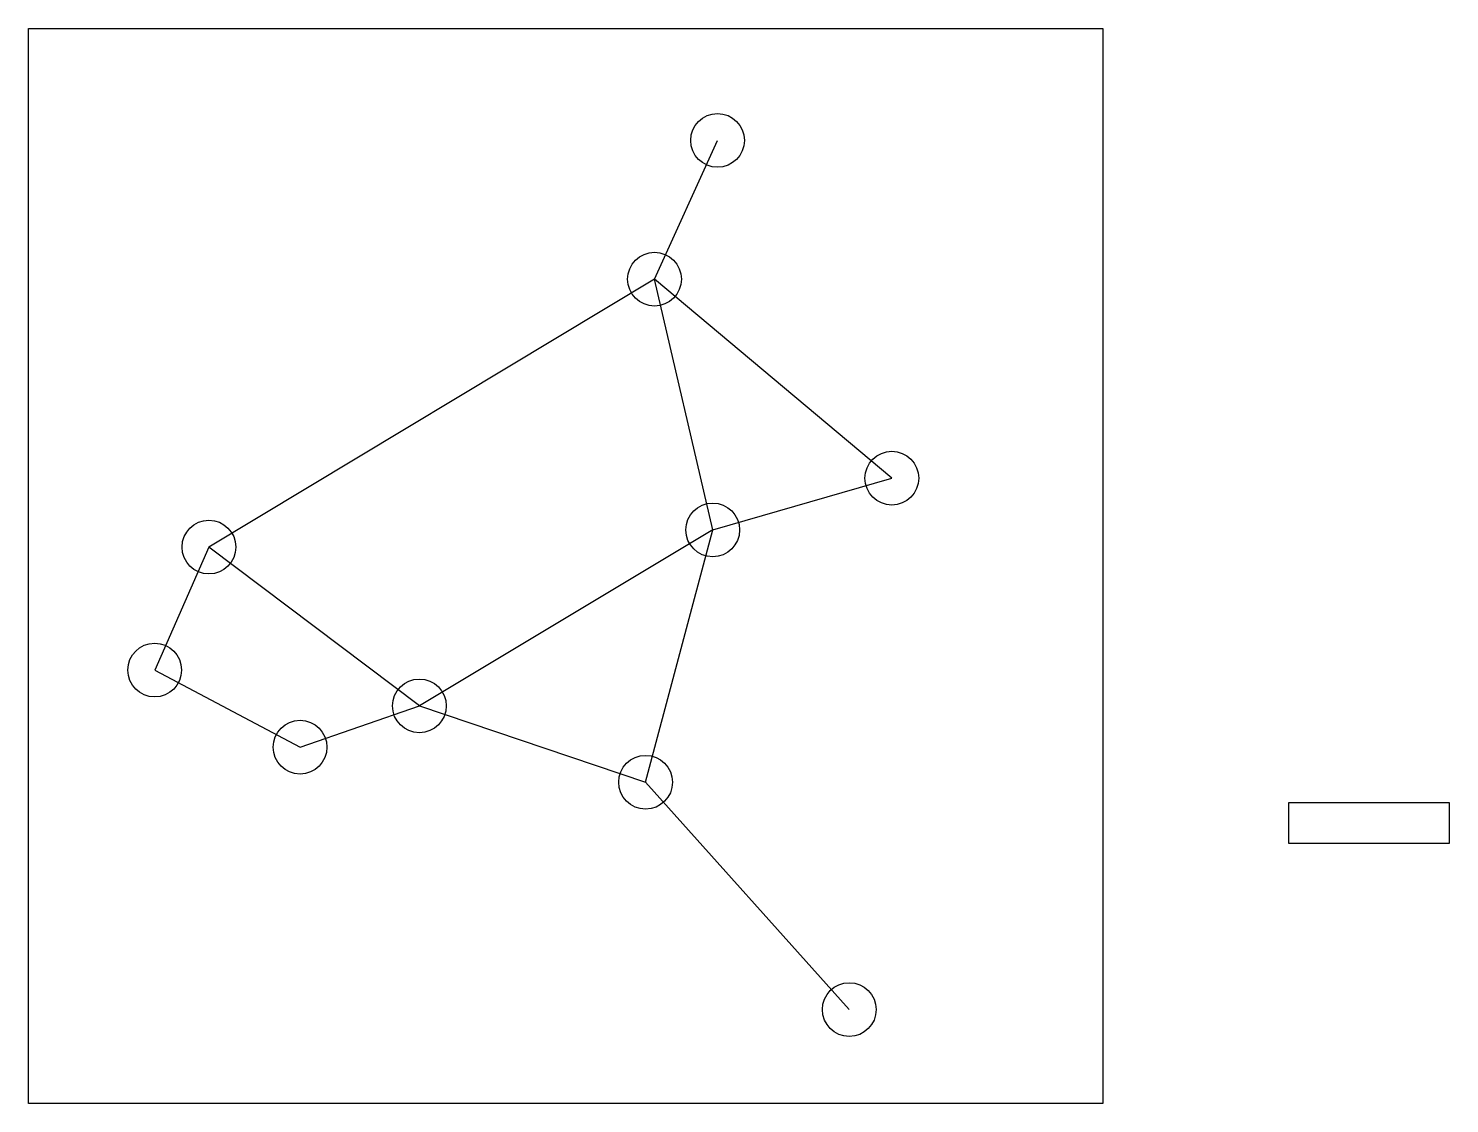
# Model space of a CAD drawing. Header units: millimetres. Extents: x 50.1 to 103, y 45.8 to 85.8.
import ezdxf

# ---------------------------------------------------------------- set-up
doc = ezdxf.new("R2010")
doc.units = ezdxf.units.MM
doc.layers.get('0').update_dxf_attribs({"linetype": 'CONTINUOUS'})

msp = doc.modelspace()

# ---------------------------------------------------------------- linework, layer by layer
for p, q in [((73.402, 76.489), (75.751, 81.653)), ((73.402, 76.489), (56.818, 66.522)), ((75.569, 67.158), (73.402, 76.489)), ((82.237, 69.084), (73.402, 76.489)), ((75.569, 67.158), (82.237, 69.084)), ((75.569, 67.158), (64.65, 60.613)), ((73.072, 57.772), (75.569, 67.158)), ((56.818, 66.522), (54.797, 61.947)), ((64.65, 60.613), (56.818, 66.522)), ((54.797, 61.947), (60.208, 59.076)), ((60.208, 59.076), (64.65, 60.613)), ((64.65, 60.613), (73.072, 57.772)), ((73.072, 57.772), (80.654, 49.314))]:
    msp.add_line(p, q)
for points in [[(90.097, 45.817), (50.097, 45.817), (50.097, 85.817), (90.097, 85.817)], [(103, 57), (97, 57), (97, 55.5), (103, 55.5)]]:
    msp.add_lwpolyline(points, close=True)
for centre in [(75.751, 81.653), (73.402, 76.489), (82.237, 69.084), (75.569, 67.158), (56.818, 66.522), (54.797, 61.947), (64.65, 60.613), (60.208, 59.076), (73.072, 57.772), (80.654, 49.314)]:
    msp.add_circle(centre, 1)

doc.saveas('drawing.dxf')
